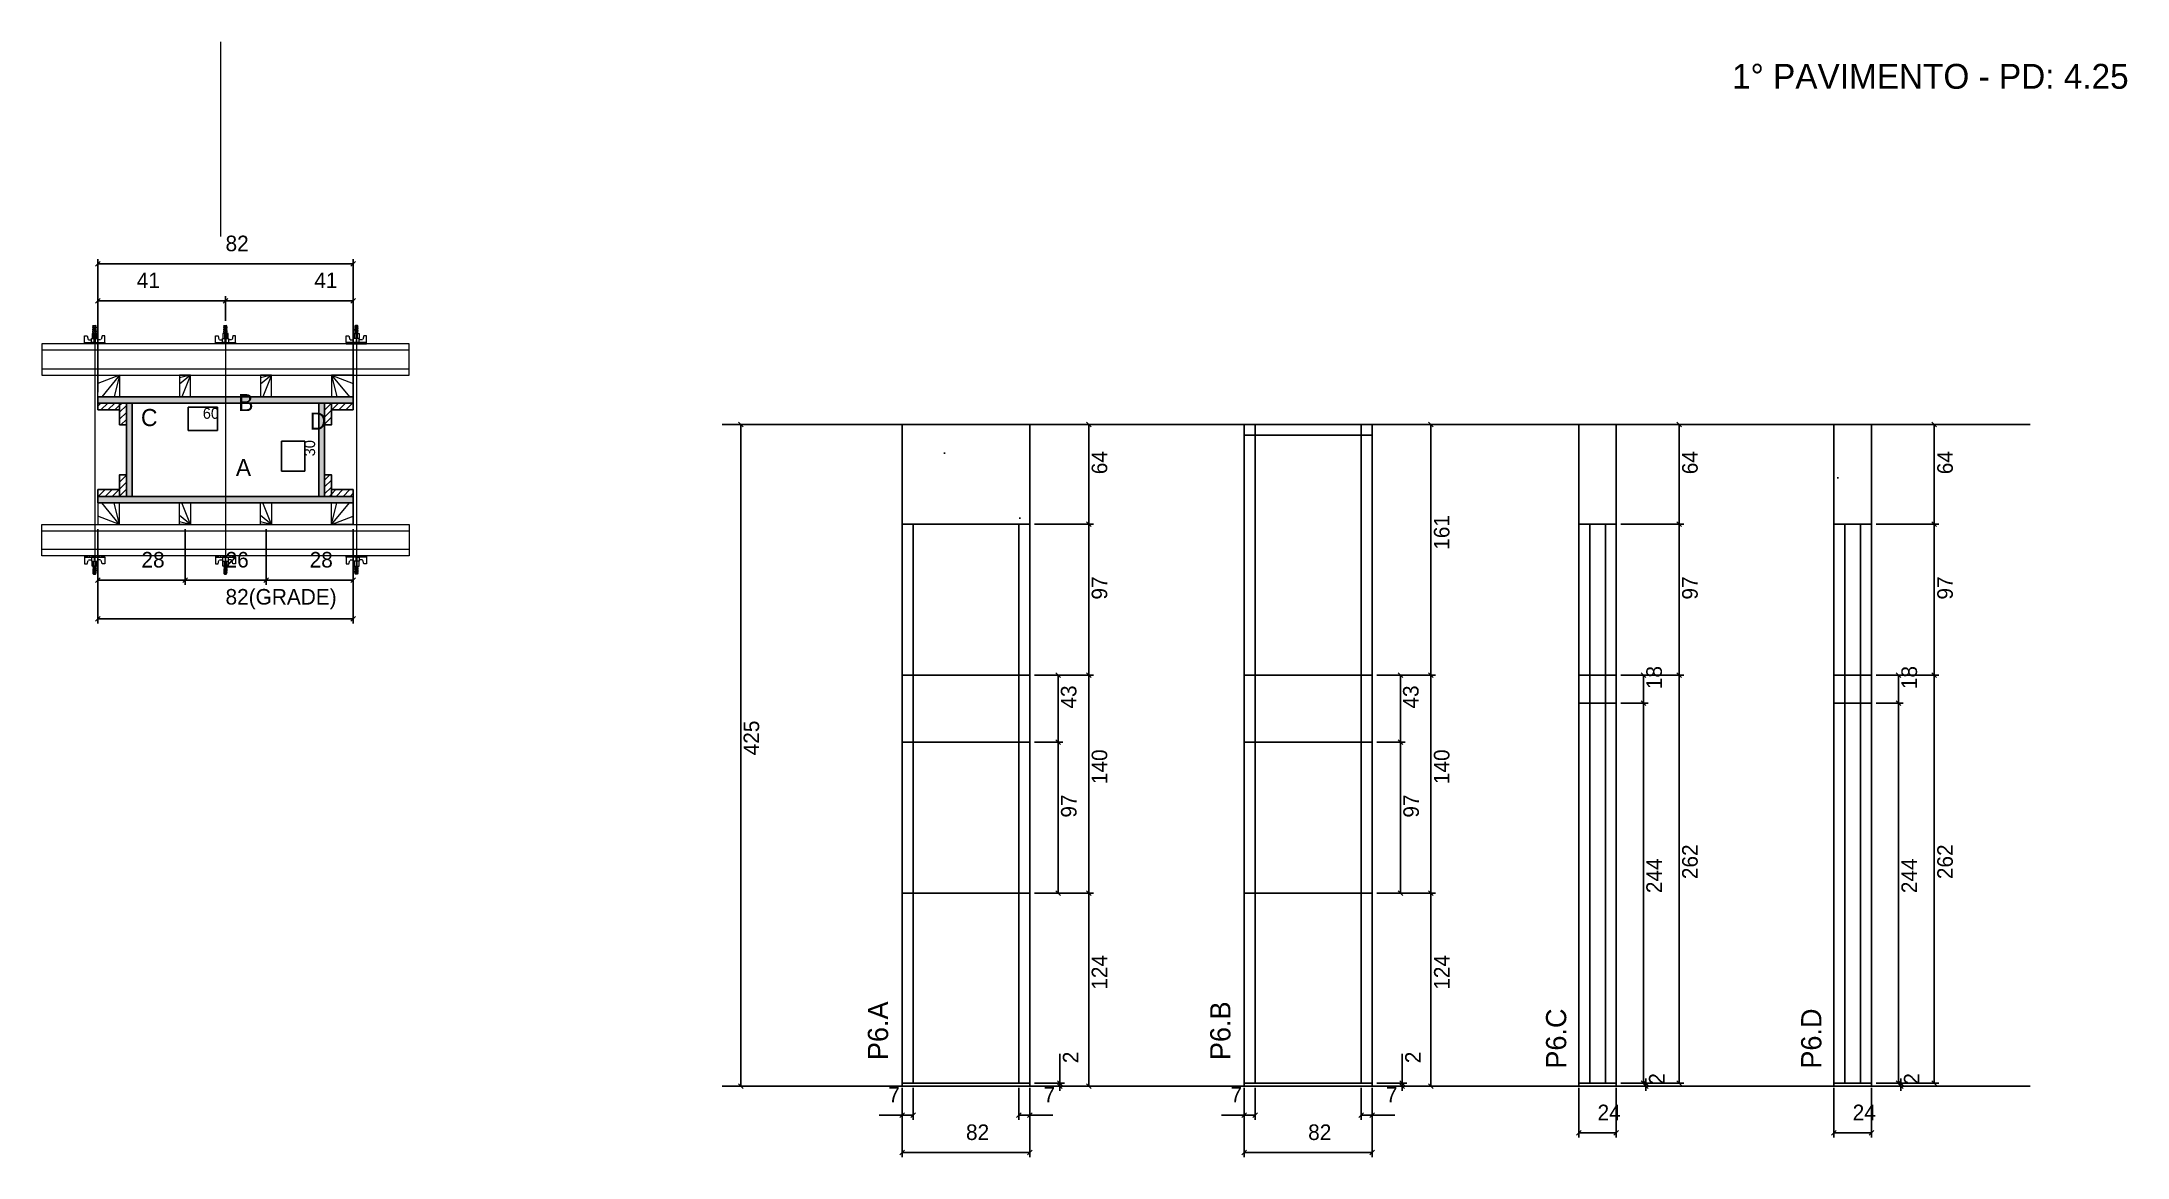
# Model space of a CAD drawing. Header units: metres. Extents: x 6306 to 7645, y 12060 to 12777.
import ezdxf

# ---------------------------------------------------------------- set-up
doc = ezdxf.new("R2010")
doc.units = ezdxf.units.M
for name, color, linetype in [('CHAPA', 7, 'Continuous'), ('COTA', 7, 'Continuous'), ('Hachura', 7, 'Continuous'), ('Madeira', 7, 'Continuous'), ('NOMENCLATURA', 7, 'Continuous'), ('Nível', 7, 'Continuous'), ('Painéis', 7, 'Continuous'), ('Perfil Metálico', 7, 'Continuous'), ('SARR_2.2x7', 7, 'Continuous'), ('SARRAFO', 7, 'Continuous'), ('Texto Seção', 7, 'Continuous'), ('TEXTO_GERAL', 7, 'Continuous')]:
    doc.layers.add(name, color=color, linetype=linetype)

msp = doc.modelspace()

# ---------------------------------------------------------------- hatches: boundary and pattern name
at = {"layer": 'COTA'}
h = msp.add_hatch(dxfattribs=at)
h.set_pattern_fill('AR-CONC')
h.paths.add_polyline_path([(6858.1, 12530.8), (6858.1, 12466.8), (6940.1, 12466.8), (6940.1, 12530.8), (6858.1, 12530.8)])
h = msp.add_hatch(dxfattribs=at)
h.set_pattern_fill('AR-CONC')
h.paths.add_polyline_path([(7292.6, 12466.8), (7316.6, 12466.8), (7316.6, 12530.8), (7292.6, 12530.8), (7292.6, 12466.8)])
h = msp.add_hatch(dxfattribs=at)
h.set_pattern_fill('AR-CONC')
h.paths.add_polyline_path([(7456.4, 12466.8), (7480.4, 12466.8), (7480.4, 12530.8), (7456.4, 12530.8), (7456.4, 12466.8)])
at = {"layer": 'Hachura'}
h = msp.add_hatch(color=7, dxfattribs=at)
h.dxf.hatch_style = 1
h.paths.add_polyline_path([(6341.7, 12544.5), (6341.7, 12548.5), (6505.7, 12548.5), (6505.7, 12544.5), (6341.7, 12544.5)])
h = msp.add_hatch(color=7, dxfattribs=at)
h.dxf.hatch_style = 1
h.paths.add_polyline_path([(6341.7, 12544.5), (6341.7, 12548.5), (6505.7, 12548.5), (6505.7, 12544.5), (6341.7, 12544.5)])
h = msp.add_hatch(dxfattribs=at)
h.set_pattern_fill('ANSI31')
h.paths.add_polyline_path([(6355.7, 12544.5), (6355.7, 12540.1), (6341.7, 12540.1), (6341.7, 12544.5), (6355.7, 12544.5)])
h = msp.add_hatch(dxfattribs=at)
h.set_pattern_fill('ANSI31')
h.paths.add_polyline_path([(6360.1, 12544.5), (6355.7, 12544.5), (6355.7, 12530.5), (6360.1, 12530.5), (6360.1, 12544.5)])
h = msp.add_hatch(color=7, dxfattribs=at)
h.dxf.hatch_style = 1
h.paths.add_polyline_path([(6363.7, 12544.5), (6360.1, 12544.5), (6360.1, 12484.5), (6363.7, 12484.5), (6363.7, 12544.5)])
h = msp.add_hatch(color=7, dxfattribs=at)
h.dxf.hatch_style = 1
h.paths.add_polyline_path([(6363.7, 12544.5), (6360.1, 12544.5), (6360.1, 12484.5), (6363.7, 12484.5), (6363.7, 12544.5)])
h = msp.add_hatch(color=7, dxfattribs=at)
h.dxf.hatch_style = 1
h.paths.add_polyline_path([(6487.3, 12544.5), (6483.7, 12544.5), (6483.7, 12484.5), (6487.3, 12484.5), (6487.3, 12544.5)])
h = msp.add_hatch(color=7, dxfattribs=at)
h.dxf.hatch_style = 1
h.paths.add_polyline_path([(6487.3, 12544.5), (6483.7, 12544.5), (6483.7, 12484.5), (6487.3, 12484.5), (6487.3, 12544.5)])
h = msp.add_hatch(dxfattribs=at)
h.set_pattern_fill('ANSI31')
h.paths.add_polyline_path([(6491.7, 12544.5), (6487.3, 12544.5), (6487.3, 12530.5), (6491.7, 12530.5), (6491.7, 12544.5)])
h = msp.add_hatch(dxfattribs=at)
h.set_pattern_fill('ANSI31')
h.paths.add_polyline_path([(6491.7, 12544.5), (6491.7, 12540.1), (6505.7, 12540.1), (6505.7, 12544.5), (6491.7, 12544.5)])
h = msp.add_hatch(dxfattribs=at)
h.set_pattern_fill('ANSI31')
h.paths.add_polyline_path([(6360.1, 12484.5), (6355.7, 12484.5), (6355.7, 12498.5), (6360.1, 12498.5), (6360.1, 12484.5)])
h = msp.add_hatch(dxfattribs=at)
h.set_pattern_fill('ANSI31')
h.paths.add_polyline_path([(6491.7, 12484.5), (6487.3, 12484.5), (6487.3, 12498.5), (6491.7, 12498.5), (6491.7, 12484.5)])
h = msp.add_hatch(dxfattribs=at)
h.set_pattern_fill('ANSI31')
h.paths.add_polyline_path([(6355.7, 12484.5), (6355.7, 12488.9), (6341.7, 12488.9), (6341.7, 12484.5), (6355.7, 12484.5)])
h = msp.add_hatch(color=7, dxfattribs=at)
h.dxf.hatch_style = 1
h.paths.add_polyline_path([(6341.7, 12484.5), (6341.7, 12480.5), (6505.7, 12480.5), (6505.7, 12484.5), (6341.7, 12484.5)])
h = msp.add_hatch(color=7, dxfattribs=at)
h.dxf.hatch_style = 1
h.paths.add_polyline_path([(6341.7, 12484.5), (6341.7, 12480.5), (6505.7, 12480.5), (6505.7, 12484.5), (6341.7, 12484.5)])
h = msp.add_hatch(dxfattribs=at)
h.set_pattern_fill('ANSI31')
h.paths.add_polyline_path([(6491.7, 12484.5), (6491.7, 12488.9), (6505.7, 12488.9), (6505.7, 12484.5), (6491.7, 12484.5)])

# ---------------------------------------------------------------- linework, layer by layer
at = {"layer": 'CHAPA', "color": 1, "lineweight": 25}
for points in [[(6341.7, 12544.5), (6341.7, 12548.5), (6505.7, 12548.5), (6505.7, 12544.5)], [(6341.7, 12544.5), (6341.7, 12548.5), (6505.7, 12548.5), (6505.7, 12544.5)], [(6363.7, 12544.5), (6360.1, 12544.5), (6360.1, 12484.5), (6363.7, 12484.5)], [(6363.7, 12544.5), (6360.1, 12544.5), (6360.1, 12484.5), (6363.7, 12484.5)], [(6487.3, 12544.5), (6483.7, 12544.5), (6483.7, 12484.5), (6487.3, 12484.5)], [(6487.3, 12544.5), (6483.7, 12544.5), (6483.7, 12484.5), (6487.3, 12484.5)], [(6341.7, 12484.5), (6341.7, 12480.5), (6505.7, 12480.5), (6505.7, 12484.5)], [(6341.7, 12484.5), (6341.7, 12480.5), (6505.7, 12480.5), (6505.7, 12484.5)]]:
    msp.add_lwpolyline(points, close=True, dxfattribs=at)
at = {"layer": 'COTA', "color": 0, "lineweight": 25}
for p, q in [((6343.2, 12635.4), (6340.2, 12632.4)), ((6504.2, 12632.4), (6507.2, 12635.4)), ((6343.2, 12611.7), (6340.2, 12608.7)), ((6425.2, 12611.7), (6422.2, 12608.7)), ((6422.2, 12608.7), (6425.2, 12611.7)), ((6504.2, 12608.7), (6507.2, 12611.7)), ((6756, 12529.3), (6753, 12532.3)), ((6979.4, 12529.3), (6976.4, 12532.3)), ((7199.1, 12529.3), (7196.1, 12532.3)), ((7358.5, 12529.3), (7355.5, 12532.3)), ((7522.3, 12529.3), (7519.3, 12532.3)), ((6979.4, 12465.3), (6976.4, 12468.3)), ((6976.4, 12468.3), (6979.4, 12465.3)), ((7355.5, 12468.3), (7358.5, 12465.3)), ((7358.5, 12465.3), (7355.5, 12468.3)), ((7519.3, 12468.3), (7522.3, 12465.3)), ((7522.3, 12465.3), (7519.3, 12468.3)), ((6343.2, 12432.3), (6340.2, 12429.3)), ((6396.2, 12429.3), (6399.2, 12432.3)), ((6399.2, 12432.3), (6396.2, 12429.3)), ((6448.2, 12429.3), (6451.2, 12432.3)), ((6451.2, 12432.3), (6448.2, 12429.3)), ((6504.2, 12429.3), (6507.2, 12432.3)), ((6343.2, 12407.4), (6340.2, 12404.4)), ((6504.2, 12404.4), (6507.2, 12407.4)), ((6959.7, 12368.3), (6956.7, 12371.3)), ((6979.4, 12368.3), (6976.4, 12371.3)), ((6976.4, 12371.3), (6979.4, 12368.3)), ((7179.5, 12368.3), (7176.5, 12371.3)), ((7199.1, 12368.3), (7196.1, 12371.3)), ((7196.1, 12371.3), (7199.1, 12368.3)), ((7335.5, 12368.3), (7332.5, 12371.3)), ((7355.5, 12371.3), (7358.5, 12368.3)), ((7358.5, 12368.3), (7355.5, 12371.3)), ((7499.3, 12368.3), (7496.3, 12371.3)), ((7519.3, 12371.3), (7522.3, 12368.3)), ((7522.3, 12368.3), (7519.3, 12371.3)), ((7332.5, 12353.3), (7335.5, 12350.3)), ((7335.5, 12350.3), (7332.5, 12353.3)), ((7496.3, 12353.3), (7499.3, 12350.3)), ((7499.3, 12350.3), (7496.3, 12353.3)), ((6959.7, 12325.3), (6956.7, 12328.3)), ((6956.7, 12328.3), (6959.7, 12325.3)), ((7179.5, 12325.3), (7176.5, 12328.3)), ((7176.5, 12328.3), (7179.5, 12325.3)), ((6956.7, 12231.3), (6959.7, 12228.3)), ((6976.4, 12231.3), (6979.4, 12228.3)), ((6979.4, 12228.3), (6976.4, 12231.3)), ((7176.5, 12231.3), (7179.5, 12228.3)), ((7196.1, 12231.3), (7199.1, 12228.3)), ((7199.1, 12228.3), (7196.1, 12231.3)), ((6753, 12107.3), (6756, 12104.3)), ((6957.8, 12109.3), (6960.8, 12106.3)), ((6960.8, 12104.3), (6957.8, 12107.3)), ((6976.4, 12107.3), (6979.4, 12104.3)), ((7177.6, 12109.3), (7180.6, 12106.3)), ((7180.6, 12104.3), (7177.6, 12107.3)), ((7196.1, 12107.3), (7199.1, 12104.3)), ((7332.5, 12109.3), (7335.5, 12106.3)), ((7334.1, 12109.3), (7337.1, 12106.3)), ((7337.1, 12104.3), (7334.1, 12107.3)), ((7355.5, 12109.3), (7358.5, 12106.3)), ((7496.3, 12109.3), (7499.3, 12106.3)), ((7497.8, 12109.3), (7500.8, 12106.3)), ((7500.8, 12104.3), (7497.8, 12107.3)), ((7519.3, 12109.3), (7522.3, 12106.3)), ((6859.6, 12088.8), (6856.6, 12085.8)), ((6863.6, 12085.8), (6866.6, 12088.8)), ((6934.6, 12088.8), (6931.6, 12085.8)), ((6938.6, 12085.8), (6941.6, 12088.8)), ((7079.3, 12088.8), (7076.3, 12085.8)), ((7083.3, 12085.8), (7086.3, 12088.8)), ((7154.3, 12088.8), (7151.3, 12085.8)), ((7158.3, 12085.8), (7161.3, 12088.8)), ((7294.1, 12077.4), (7291.1, 12074.4)), ((7315.1, 12074.4), (7318.1, 12077.4)), ((7457.9, 12077.4), (7454.9, 12074.4)), ((7478.9, 12074.4), (7481.9, 12077.4)), ((6859.6, 12064.7), (6856.6, 12061.7)), ((6938.6, 12061.7), (6941.6, 12064.7)), ((7079.3, 12064.7), (7076.3, 12061.7)), ((7158.3, 12061.7), (7161.3, 12064.7))]:
    msp.add_line(p, q, dxfattribs=at)
at = {"layer": 'COTA', "color": 241, "lineweight": 25}
for p, q in [((6341.7, 12551.5), (6341.7, 12636.9)), ((6505.7, 12633.9), (6341.7, 12633.9)), ((6505.7, 12551.5), (6505.7, 12636.9)), ((6341.7, 12585.5), (6341.7, 12613.2)), ((6341.7, 12610.2), (6423.7, 12610.2)), ((6423.7, 12597.3), (6423.7, 12613.2)), ((6423.7, 12597.3), (6423.7, 12613.2)), ((6505.7, 12610.2), (6423.7, 12610.2)), ((6505.7, 12585.5), (6505.7, 12613.2)), ((6940.1, 12530.8), (6858.1, 12530.8)), ((6858.1, 12466.8), (6858.1, 12530.8)), ((6940.1, 12466.8), (6940.1, 12530.8)), ((6341.7, 12463.5), (6341.7, 12402.9)), ((6341.7, 12463.5), (6341.7, 12427.8)), ((6397.7, 12463.5), (6397.7, 12427.8)), ((6397.7, 12463.5), (6397.7, 12427.8)), ((6449.7, 12463.5), (6449.7, 12427.8)), ((6449.7, 12463.5), (6449.7, 12427.8)), ((6505.7, 12463.5), (6505.7, 12402.9)), ((6505.7, 12463.5), (6505.7, 12427.8)), ((6341.7, 12430.8), (6397.7, 12430.8)), ((6397.7, 12430.8), (6449.7, 12430.8)), ((6449.7, 12430.8), (6505.7, 12430.8)), ((6505.7, 12405.9), (6341.7, 12405.9))]:
    msp.add_line(p, q, dxfattribs=at)
at = {"layer": 'COTA', "color": 180, "lineweight": 25}
for p, q in [((6418.6, 12541.9), (6399.6, 12541.9)), ((6399.6, 12541.9), (6399.6, 12526.9)), ((6418.6, 12526.9), (6418.6, 12541.9)), ((6399.6, 12526.9), (6418.6, 12526.9)), ((6474.7, 12520), (6459.7, 12520)), ((6459.7, 12520), (6459.7, 12500.7)), ((6474.7, 12500.7), (6474.7, 12520)), ((6459.7, 12500.7), (6474.7, 12500.7))]:
    msp.add_line(p, q, dxfattribs=at)
at = {"layer": 'COTA', "color": 4, "lineweight": 25}
for p, q in [((6745.6, 12530.8), (6757.5, 12530.8)), ((6754.5, 12105.8), (6754.5, 12530.8)), ((6943.1, 12530.8), (6980.9, 12530.8)), ((6977.9, 12466.8), (6977.9, 12530.8)), ((7162.8, 12530.8), (7200.6, 12530.8)), ((7197.6, 12369.8), (7197.6, 12530.8)), ((7319.6, 12530.8), (7360, 12530.8)), ((7357, 12466.8), (7357, 12530.8)), ((7483.4, 12530.8), (7523.8, 12530.8)), ((7520.8, 12466.8), (7520.8, 12530.8)), ((6943.1, 12466.8), (6980.9, 12466.8)), ((6943.1, 12466.8), (6980.9, 12466.8)), ((6977.9, 12369.8), (6977.9, 12466.8)), ((7319.6, 12466.8), (7360, 12466.8)), ((7319.6, 12466.8), (7360, 12466.8)), ((7357, 12466.8), (7357, 12369.8)), ((7483.4, 12466.8), (7523.8, 12466.8)), ((7483.4, 12466.8), (7523.8, 12466.8)), ((7520.8, 12466.8), (7520.8, 12369.8)), ((6943.1, 12369.8), (6980.9, 12369.8)), ((6943.1, 12369.8), (6980.9, 12369.8)), ((6943.1, 12369.8), (6961.2, 12369.8)), ((6958.2, 12326.8), (6958.2, 12369.8)), ((6977.9, 12229.8), (6977.9, 12369.8)), ((7162.8, 12369.8), (7200.6, 12369.8)), ((7162.8, 12369.8), (7200.6, 12369.8)), ((7162.8, 12369.8), (7181, 12369.8)), ((7178, 12326.8), (7178, 12369.8)), ((7197.6, 12229.8), (7197.6, 12369.8)), ((7319.6, 12369.8), (7360, 12369.8)), ((7319.6, 12369.8), (7360, 12369.8)), ((7319.6, 12369.8), (7337, 12369.8)), ((7334, 12369.8), (7334, 12351.8)), ((7357, 12369.8), (7357, 12107.8)), ((7483.4, 12369.8), (7523.8, 12369.8)), ((7483.4, 12369.8), (7523.8, 12369.8)), ((7483.4, 12369.8), (7500.8, 12369.8)), ((7497.8, 12369.8), (7497.8, 12351.8)), ((7520.8, 12369.8), (7520.8, 12107.8)), ((7319.6, 12351.8), (7337, 12351.8)), ((7319.6, 12351.8), (7337, 12351.8)), ((7334, 12351.8), (7334, 12107.8)), ((7483.4, 12351.8), (7500.8, 12351.8)), ((7483.4, 12351.8), (7500.8, 12351.8)), ((7497.8, 12351.8), (7497.8, 12107.8)), ((6943.1, 12326.8), (6961.2, 12326.8)), ((6943.1, 12326.8), (6961.2, 12326.8)), ((6958.2, 12326.8), (6958.2, 12229.8)), ((7162.8, 12326.8), (7181, 12326.8)), ((7162.8, 12326.8), (7181, 12326.8)), ((7178, 12326.8), (7178, 12229.8)), ((6943.1, 12229.8), (6980.9, 12229.8)), ((6943.1, 12229.8), (6980.9, 12229.8)), ((6943.1, 12229.8), (6961.2, 12229.8)), ((6977.9, 12105.8), (6977.9, 12229.8)), ((7162.8, 12229.8), (7200.6, 12229.8)), ((7162.8, 12229.8), (7200.6, 12229.8)), ((7162.8, 12229.8), (7181, 12229.8)), ((7197.6, 12105.8), (7197.6, 12229.8)), ((6959.3, 12107.8), (6959.3, 12126.6)), ((7179.1, 12107.8), (7179.1, 12126.6)), ((6745.6, 12105.8), (6757.5, 12105.8)), ((6943.1, 12107.8), (6962.3, 12107.8)), ((6943.1, 12105.8), (6962.3, 12105.8)), ((6943.1, 12105.8), (6980.9, 12105.8)), ((6959.3, 12105.8), (6959.3, 12107.8)), ((6959.3, 12105.8), (6959.3, 12102.8)), ((7162.8, 12107.8), (7182.1, 12107.8)), ((7162.8, 12105.8), (7182.1, 12105.8)), ((7162.8, 12105.8), (7200.6, 12105.8)), ((7179.1, 12105.8), (7179.1, 12107.8)), ((7179.1, 12105.8), (7179.1, 12102.8)), ((7319.6, 12107.8), (7338.6, 12107.8)), ((7319.6, 12107.8), (7360, 12107.8)), ((7319.6, 12107.8), (7337, 12107.8)), ((7319.6, 12105.8), (7338.6, 12105.8)), ((7335.6, 12107.8), (7335.6, 12110.8)), ((7335.6, 12105.8), (7335.6, 12107.8)), ((7335.6, 12105.8), (7335.6, 12102.8)), ((7483.4, 12107.8), (7502.3, 12107.8)), ((7483.4, 12107.8), (7523.8, 12107.8)), ((7483.4, 12107.8), (7500.8, 12107.8)), ((7483.4, 12105.8), (7502.3, 12105.8)), ((7499.3, 12107.8), (7499.3, 12110.8)), ((7499.3, 12105.8), (7499.3, 12107.8)), ((7499.3, 12105.8), (7499.3, 12102.8)), ((6858.1, 12104.8), (6858.1, 12060.2)), ((6858.1, 12102.8), (6858.1, 12084.3)), ((6865.1, 12104.8), (6865.1, 12084.3)), ((6933.1, 12104.8), (6933.1, 12084.3)), ((6940.1, 12104.8), (6940.1, 12060.2)), ((6940.1, 12102.8), (6940.1, 12084.3)), ((7077.8, 12104.8), (7077.8, 12060.2)), ((7077.8, 12102.8), (7077.8, 12084.3)), ((7084.8, 12104.8), (7084.8, 12084.3)), ((7152.8, 12104.8), (7152.8, 12084.3)), ((7159.8, 12104.8), (7159.8, 12060.2)), ((7159.8, 12102.8), (7159.8, 12084.3)), ((7292.6, 12104.8), (7292.6, 12072.9)), ((7316.6, 12104.8), (7316.6, 12072.9)), ((7456.4, 12104.8), (7456.4, 12072.9)), ((7480.4, 12104.8), (7480.4, 12072.9)), ((6858.1, 12087.3), (6843.3, 12087.3)), ((6865.1, 12087.3), (6858.1, 12087.3)), ((6933.1, 12087.3), (6940.1, 12087.3)), ((6940.1, 12087.3), (6954.8, 12087.3)), ((7077.8, 12087.3), (7063.1, 12087.3)), ((7084.8, 12087.3), (7077.8, 12087.3)), ((7152.8, 12087.3), (7159.8, 12087.3)), ((7159.8, 12087.3), (7174.5, 12087.3)), ((7292.6, 12075.9), (7316.6, 12075.9)), ((7456.4, 12075.9), (7480.4, 12075.9)), ((6940.1, 12063.2), (6858.1, 12063.2)), ((7159.8, 12063.2), (7077.8, 12063.2))]:
    msp.add_line(p, q, dxfattribs=at)
at = {"layer": 'COTA', "color": 241, "lineweight": 25}
for points in [[(7316.6, 12466.8), (7316.6, 12530.8), (7292.6, 12530.8), (7292.6, 12466.8)], [(7480.4, 12466.8), (7480.4, 12530.8), (7456.4, 12530.8), (7456.4, 12466.8)]]:
    msp.add_lwpolyline(points, dxfattribs=at)
at = {"layer": 'Hachura', "color": 0, "lineweight": 9}
for p, q in [((6333.2, 12582.5), (6333.2, 12587.6)), ((6333.2, 12587.6), (6334.9, 12587.6)), ((6334.9, 12587.6), (6335.5, 12585.4)), ((6341.3, 12589.2), (6338, 12589.2)), ((6338, 12589.2), (6338, 12586)), ((6341.3, 12589.1), (6338, 12589.1)), ((6340.7, 12592.2), (6338.5, 12593.3)), ((6340.7, 12591.1), (6338.5, 12592.1)), ((6340.7, 12589.9), (6338.5, 12591)), ((6339.8, 12589.2), (6338.5, 12589.8)), ((6338.6, 12594), (6339, 12594.3)), ((6338.6, 12593.6), (6338.6, 12594)), ((6340.6, 12594), (6338.6, 12594)), ((6338.6, 12593.6), (6340.6, 12592.7)), ((6338.6, 12593.6), (6340.6, 12592.7)), ((6338.6, 12593.5), (6340.7, 12592.5)), ((6338.6, 12592.5), (6338.6, 12593.1)), ((6340.6, 12592.1), (6338.6, 12593.1)), ((6338.6, 12592.5), (6340.6, 12591.5)), ((6338.6, 12592.4), (6340.7, 12591.3)), ((6338.6, 12591.3), (6338.6, 12592)), ((6340.6, 12591), (6338.6, 12592)), ((6338.6, 12591.7), (6338.6, 12592)), ((6338.6, 12591.3), (6340.6, 12590.3)), ((6338.6, 12591.2), (6340.7, 12590.1)), ((6338.6, 12590.1), (6338.6, 12590.8)), ((6340.6, 12589.8), (6338.6, 12590.8)), ((6338.6, 12590.1), (6340.6, 12589.2)), ((6339.5, 12589.2), (6338.6, 12589.6)), ((6338.6, 12589.2), (6338.6, 12589.6)), ((6339, 12594.3), (6340.2, 12594.3)), ((6339, 12589.2), (6339, 12586)), ((6340.6, 12593.3), (6339.3, 12594)), ((6340.7, 12593.4), (6339.5, 12594)), ((6340.1, 12594), (6340.7, 12593.6)), ((6340.6, 12594), (6340.2, 12594.3)), ((6340.3, 12594), (6340.6, 12593.8)), ((6340.6, 12593.3), (6340.6, 12592.7)), ((6340.6, 12591.5), (6340.6, 12592.1)), ((6340.6, 12590.8), (6340.6, 12591)), ((6340.6, 12590.8), (6340.6, 12590.3)), ((6340.6, 12589.8), (6340.6, 12589.2)), ((6340.6, 12589.2), (6340.6, 12586)), ((6341.3, 12586), (6341.3, 12589.2)), ((6344.4, 12587.6), (6343.9, 12585.4)), ((6346.1, 12587.6), (6344.4, 12587.6)), ((6346.1, 12583.4), (6346.1, 12587.6)), ((6417.2, 12582.5), (6417.2, 12587.6)), ((6417.2, 12587.6), (6418.9, 12587.6)), ((6418.9, 12587.6), (6419.5, 12585.4)), ((6425.3, 12589.2), (6422, 12589.2)), ((6422, 12589.2), (6422, 12586)), ((6425.3, 12589.1), (6422, 12589.1)), ((6424.7, 12592.2), (6422.5, 12593.3)), ((6424.7, 12591.1), (6422.5, 12592.1)), ((6424.7, 12589.9), (6422.5, 12591)), ((6423.8, 12589.2), (6422.5, 12589.8)), ((6422.6, 12594), (6423, 12594.3)), ((6422.6, 12593.6), (6422.6, 12594)), ((6424.6, 12594), (6422.6, 12594)), ((6422.6, 12593.6), (6424.6, 12592.7)), ((6422.6, 12593.6), (6424.6, 12592.7)), ((6422.6, 12593.5), (6424.7, 12592.5)), ((6422.6, 12592.5), (6422.6, 12593.1)), ((6424.6, 12592.1), (6422.6, 12593.1)), ((6422.6, 12592.5), (6424.6, 12591.5)), ((6422.6, 12592.4), (6424.7, 12591.3)), ((6422.6, 12591.3), (6422.6, 12592)), ((6424.6, 12591), (6422.6, 12592)), ((6422.6, 12591.7), (6422.6, 12592)), ((6422.6, 12591.3), (6424.6, 12590.3)), ((6422.6, 12591.2), (6424.7, 12590.1)), ((6422.6, 12590.1), (6422.6, 12590.8)), ((6424.6, 12589.8), (6422.6, 12590.8)), ((6422.6, 12590.1), (6424.6, 12589.2)), ((6423.5, 12589.2), (6422.6, 12589.6)), ((6422.6, 12589.2), (6422.6, 12589.6)), ((6423, 12594.3), (6424.2, 12594.3)), ((6423, 12589.2), (6423, 12586)), ((6424.6, 12593.3), (6423.3, 12594)), ((6424.7, 12593.4), (6423.5, 12594)), ((6424.1, 12594), (6424.7, 12593.6)), ((6424.6, 12594), (6424.2, 12594.3)), ((6424.3, 12594), (6424.6, 12593.8)), ((6424.6, 12593.3), (6424.6, 12592.7)), ((6424.6, 12591.5), (6424.6, 12592.1)), ((6424.6, 12590.8), (6424.6, 12591)), ((6424.6, 12590.8), (6424.6, 12590.3)), ((6424.6, 12589.8), (6424.6, 12589.2)), ((6424.6, 12589.2), (6424.6, 12586)), ((6425.3, 12586), (6425.3, 12589.2)), ((6428.4, 12587.6), (6427.9, 12585.4)), ((6430.1, 12587.6), (6428.4, 12587.6)), ((6430.1, 12583.4), (6430.1, 12587.6)), ((6501.2, 12583.4), (6501.2, 12587.6)), ((6501.2, 12587.6), (6502.9, 12587.6)), ((6502.9, 12587.6), (6503.5, 12585.4)), ((6506, 12589.2), (6509.4, 12589.2)), ((6506, 12586), (6506, 12589.2)), ((6506, 12589.1), (6509.4, 12589.1)), ((6507.3, 12594), (6506.6, 12593.6)), ((6508.8, 12593.5), (6506.6, 12592.5)), ((6508.8, 12592.4), (6506.6, 12591.3)), ((6508.8, 12591.2), (6506.6, 12590.1)), ((6506.7, 12593.4), (6507.8, 12594)), ((6506.7, 12592.2), (6508.8, 12593.3)), ((6506.7, 12591.1), (6508.8, 12592.1)), ((6506.7, 12589.9), (6508.8, 12591)), ((6506.8, 12594), (6507.1, 12594.3)), ((6507, 12594), (6506.8, 12593.8)), ((6506.8, 12593.3), (6508.1, 12594)), ((6506.8, 12594), (6508.7, 12594)), ((6508.7, 12593.6), (6506.8, 12592.7)), ((6508.7, 12593.6), (6506.8, 12592.7)), ((6506.8, 12593.3), (6506.8, 12592.7)), ((6506.8, 12592.1), (6508.7, 12593.1)), ((6508.7, 12592.5), (6506.8, 12591.5)), ((6506.8, 12591.5), (6506.8, 12592.1)), ((6506.8, 12591), (6508.7, 12592)), ((6508.7, 12591.3), (6506.8, 12590.3)), ((6506.8, 12590.8), (6506.8, 12591)), ((6506.8, 12590.8), (6506.8, 12590.3)), ((6506.8, 12589.8), (6508.7, 12590.8)), ((6508.7, 12590.1), (6506.8, 12589.2)), ((6506.8, 12589.8), (6506.8, 12589.2)), ((6506.8, 12589.2), (6506.8, 12586)), ((6508.4, 12594.3), (6507.1, 12594.3)), ((6507.5, 12589.2), (6508.8, 12589.8)), ((6507.8, 12589.2), (6508.7, 12589.6)), ((6508.3, 12589.2), (6508.3, 12586)), ((6508.7, 12594), (6508.4, 12594.3)), ((6508.7, 12593.6), (6508.7, 12594)), ((6508.7, 12592.5), (6508.7, 12593.1)), ((6508.7, 12591.3), (6508.7, 12592)), ((6508.7, 12591.7), (6508.7, 12592)), ((6508.7, 12590.1), (6508.7, 12590.8)), ((6508.7, 12589.2), (6508.7, 12589.6)), ((6509.4, 12589.2), (6509.4, 12586)), ((6512.4, 12587.6), (6511.9, 12585.4)), ((6514.1, 12587.6), (6512.4, 12587.6)), ((6514.1, 12582.5), (6514.1, 12587.6)), ((6333.2, 12583.4), (6346.1, 12583.4)), ((6333.2, 12583.4), (6338.4, 12583.4)), ((6346.1, 12582.5), (6333.2, 12582.5)), ((6333.4, 12583.4), (6333.4, 12582.5)), ((6333.6, 12583.4), (6333.6, 12582.5)), ((6333.9, 12583.4), (6333.9, 12582.5)), ((6334.4, 12583.4), (6334.4, 12582.5)), ((6335.2, 12583.4), (6335.2, 12582.5)), ((6335.8, 12585.2), (6337.7, 12585.2)), ((6336.6, 12583.4), (6336.6, 12582.5)), ((6345.2, 12582.5), (6337.4, 12582.5)), ((6337.7, 12586), (6341.6, 12586)), ((6337.7, 12583.4), (6337.7, 12586)), ((6339.7, 12583.4), (6337.7, 12583.4)), ((6338.4, 12583.4), (6339, 12583.4)), ((6338.7, 12583.1), (6338.7, 12583.3)), ((6338.7, 12582.6), (6338.7, 12583.1)), ((6339.4, 12583.4), (6339.4, 12585.4)), ((6339.7, 12583.4), (6339.7, 12582.5)), ((6339.9, 12585.4), (6339.9, 12583.4)), ((6340.6, 12583.2), (6340.6, 12582.8)), ((6341.6, 12586), (6341.3, 12586)), ((6341.6, 12586), (6341.3, 12586)), ((6341.6, 12586), (6341.6, 12583.4)), ((6343.5, 12585.2), (6341.6, 12585.2)), ((6342.7, 12583.4), (6342.7, 12582.5)), ((6344.1, 12583.4), (6344.1, 12582.5)), ((6345, 12583.4), (6345, 12582.5)), ((6345.4, 12583.4), (6345.4, 12582.5)), ((6345.8, 12583.4), (6345.8, 12582.5)), ((6346, 12583.4), (6346, 12582.5)), ((6346.1, 12583.4), (6346.1, 12582.5)), ((6417.2, 12583.4), (6430.1, 12583.4)), ((6417.2, 12583.4), (6422.4, 12583.4)), ((6430.1, 12582.5), (6417.2, 12582.5)), ((6417.4, 12583.4), (6417.4, 12582.5)), ((6417.6, 12583.4), (6417.6, 12582.5)), ((6417.9, 12583.4), (6417.9, 12582.5)), ((6418.4, 12583.4), (6418.4, 12582.5)), ((6419.2, 12583.4), (6419.2, 12582.5)), ((6419.8, 12585.2), (6421.7, 12585.2)), ((6420.6, 12583.4), (6420.6, 12582.5)), ((6429.2, 12582.5), (6421.4, 12582.5)), ((6421.7, 12586), (6425.6, 12586)), ((6421.7, 12583.4), (6421.7, 12586)), ((6423.7, 12583.4), (6421.7, 12583.4)), ((6422.4, 12583.4), (6423, 12583.4)), ((6422.7, 12583.1), (6422.7, 12583.3)), ((6422.7, 12582.6), (6422.7, 12583.1)), ((6423.4, 12583.4), (6423.4, 12585.4)), ((6423.7, 12583.4), (6423.7, 12582.5)), ((6423.9, 12585.4), (6423.9, 12583.4)), ((6424.6, 12583.2), (6424.6, 12582.8)), ((6425.6, 12586), (6425.3, 12586)), ((6425.6, 12586), (6425.3, 12586)), ((6425.6, 12586), (6425.6, 12583.4)), ((6427.5, 12585.2), (6425.6, 12585.2)), ((6426.7, 12583.4), (6426.7, 12582.5)), ((6428.1, 12583.4), (6428.1, 12582.5)), ((6429, 12583.4), (6429, 12582.5)), ((6429.4, 12583.4), (6429.4, 12582.5)), ((6429.8, 12583.4), (6429.8, 12582.5)), ((6430, 12583.4), (6430, 12582.5)), ((6430.1, 12583.4), (6430.1, 12582.5)), ((6514.1, 12583.4), (6501.2, 12583.4)), ((6501.2, 12583.4), (6501.2, 12582.5)), ((6501.2, 12582.5), (6514.1, 12582.5)), ((6501.4, 12583.4), (6501.4, 12582.5)), ((6501.6, 12583.4), (6501.6, 12582.5)), ((6501.9, 12583.4), (6501.9, 12582.5)), ((6502.2, 12582.5), (6510, 12582.5)), ((6502.4, 12583.4), (6502.4, 12582.5)), ((6503.2, 12583.4), (6503.2, 12582.5)), ((6503.8, 12585.2), (6505.7, 12585.2)), ((6504.6, 12583.4), (6504.6, 12582.5)), ((6509.6, 12586), (6505.7, 12586)), ((6505.7, 12586), (6505.7, 12583.4)), ((6505.7, 12586), (6506, 12586)), ((6505.7, 12586), (6506, 12586)), ((6506.7, 12583.2), (6506.7, 12582.8)), ((6507.5, 12585.4), (6507.5, 12583.4)), ((6507.7, 12583.4), (6509.6, 12583.4)), ((6507.7, 12583.4), (6507.7, 12582.5)), ((6508, 12583.4), (6508, 12585.4)), ((6509, 12583.4), (6508.3, 12583.4)), ((6508.6, 12583.1), (6508.6, 12583.3)), ((6508.6, 12582.6), (6508.6, 12583.1)), ((6514.1, 12583.4), (6509, 12583.4)), ((6509.6, 12583.4), (6509.6, 12586)), ((6511.6, 12585.2), (6509.6, 12585.2)), ((6510.7, 12583.4), (6510.7, 12582.5)), ((6512.1, 12583.4), (6512.1, 12582.5)), ((6513, 12583.4), (6513, 12582.5)), ((6513.4, 12583.4), (6513.4, 12582.5)), ((6513.8, 12583.4), (6513.8, 12582.5)), ((6514, 12583.4), (6514, 12582.5)), ((6346.1, 12446.5), (6333.2, 12446.5)), ((6333.2, 12446.5), (6333.2, 12441.3)), ((6333.2, 12445.6), (6346.1, 12445.6)), ((6333.2, 12445.6), (6338.4, 12445.6)), ((6333.2, 12441.3), (6334.9, 12441.3)), ((6333.4, 12445.6), (6333.4, 12446.5)), ((6333.6, 12445.6), (6333.6, 12446.5)), ((6333.9, 12445.6), (6333.9, 12446.5)), ((6334.4, 12445.6), (6334.4, 12446.5)), ((6334.9, 12441.3), (6335.5, 12443.5)), ((6335.2, 12445.6), (6335.2, 12446.5)), ((6335.8, 12443.8), (6337.7, 12443.8)), ((6336.6, 12445.6), (6336.6, 12446.5)), ((6345.2, 12446.5), (6337.4, 12446.5)), ((6339.7, 12445.6), (6337.7, 12445.6)), ((6337.7, 12445.6), (6337.7, 12443)), ((6337.7, 12443), (6341.6, 12443)), ((6338, 12439.8), (6338, 12443)), ((6341.3, 12439.8), (6338, 12439.8)), ((6341.3, 12439.8), (6338, 12439.8)), ((6338.4, 12445.6), (6339, 12445.6)), ((6339.8, 12439.8), (6338.5, 12439.1)), ((6338.6, 12438.8), (6340.6, 12439.8)), ((6339.5, 12439.8), (6338.6, 12439.3)), ((6338.6, 12439.8), (6338.6, 12439.3)), ((6338.7, 12446.3), (6338.7, 12445.9)), ((6338.7, 12445.9), (6338.7, 12445.7)), ((6339, 12439.8), (6339, 12443)), ((6339.4, 12445.6), (6339.4, 12443.6)), ((6339.7, 12445.6), (6339.7, 12446.5)), ((6339.9, 12443.6), (6339.9, 12445.6)), ((6340.6, 12445.7), (6340.6, 12446.1)), ((6340.6, 12439.8), (6340.6, 12443)), ((6340.6, 12439.1), (6340.6, 12439.8)), ((6341.3, 12443), (6341.3, 12439.8)), ((6341.6, 12443), (6341.3, 12443)), ((6341.6, 12443), (6341.3, 12443)), ((6341.6, 12443), (6341.6, 12445.6)), ((6343.5, 12443.8), (6341.6, 12443.8)), ((6342.7, 12445.6), (6342.7, 12446.5)), ((6344.4, 12441.3), (6343.9, 12443.5)), ((6344.1, 12445.6), (6344.1, 12446.5)), ((6346.1, 12441.3), (6344.4, 12441.3)), ((6345, 12445.6), (6345, 12446.5)), ((6345.4, 12445.6), (6345.4, 12446.5)), ((6345.8, 12445.6), (6345.8, 12446.5)), ((6346, 12445.6), (6346, 12446.5)), ((6346.1, 12445.6), (6346.1, 12446.5)), ((6346.1, 12445.6), (6346.1, 12441.3)), ((6430.1, 12446.5), (6417.2, 12446.5)), ((6417.2, 12446.5), (6417.2, 12441.3)), ((6417.2, 12445.6), (6430.1, 12445.6)), ((6417.2, 12445.6), (6422.4, 12445.6)), ((6417.2, 12441.3), (6418.9, 12441.3)), ((6417.4, 12445.6), (6417.4, 12446.5)), ((6417.6, 12445.6), (6417.6, 12446.5)), ((6417.9, 12445.6), (6417.9, 12446.5)), ((6418.4, 12445.6), (6418.4, 12446.5)), ((6418.9, 12441.3), (6419.5, 12443.5)), ((6419.2, 12445.6), (6419.2, 12446.5)), ((6419.8, 12443.8), (6421.7, 12443.8)), ((6420.6, 12445.6), (6420.6, 12446.5)), ((6429.2, 12446.5), (6421.4, 12446.5)), ((6423.7, 12445.6), (6421.7, 12445.6)), ((6421.7, 12445.6), (6421.7, 12443)), ((6421.7, 12443), (6425.6, 12443)), ((6422, 12439.8), (6422, 12443)), ((6425.3, 12439.8), (6422, 12439.8)), ((6425.3, 12439.8), (6422, 12439.8)), ((6422.4, 12445.6), (6423, 12445.6)), ((6423.8, 12439.8), (6422.5, 12439.1)), ((6422.6, 12438.8), (6424.6, 12439.8)), ((6423.5, 12439.8), (6422.6, 12439.3)), ((6422.6, 12439.8), (6422.6, 12439.3)), ((6422.7, 12446.3), (6422.7, 12445.9)), ((6422.7, 12445.9), (6422.7, 12445.7)), ((6423, 12439.8), (6423, 12443)), ((6423.4, 12445.6), (6423.4, 12443.6)), ((6423.7, 12445.6), (6423.7, 12446.5)), ((6423.9, 12443.6), (6423.9, 12445.6)), ((6424.6, 12445.7), (6424.6, 12446.1)), ((6424.6, 12439.8), (6424.6, 12443)), ((6424.6, 12439.1), (6424.6, 12439.8)), ((6425.3, 12443), (6425.3, 12439.8)), ((6425.6, 12443), (6425.3, 12443)), ((6425.6, 12443), (6425.3, 12443)), ((6425.6, 12443), (6425.6, 12445.6)), ((6427.5, 12443.8), (6425.6, 12443.8)), ((6426.7, 12445.6), (6426.7, 12446.5)), ((6428.4, 12441.3), (6427.9, 12443.5)), ((6428.1, 12445.6), (6428.1, 12446.5)), ((6430.1, 12441.3), (6428.4, 12441.3)), ((6429, 12445.6), (6429, 12446.5)), ((6429.4, 12445.6), (6429.4, 12446.5)), ((6429.8, 12445.6), (6429.8, 12446.5)), ((6430, 12445.6), (6430, 12446.5)), ((6430.1, 12445.6), (6430.1, 12446.5)), ((6430.1, 12445.6), (6430.1, 12441.3)), ((6501.2, 12446.5), (6514.1, 12446.5)), ((6501.2, 12445.6), (6501.2, 12446.5)), ((6514.1, 12445.6), (6501.2, 12445.6)), ((6501.2, 12445.6), (6501.2, 12441.3)), ((6501.2, 12441.3), (6502.9, 12441.3)), ((6501.4, 12445.6), (6501.4, 12446.5)), ((6501.6, 12445.6), (6501.6, 12446.5)), ((6501.9, 12445.6), (6501.9, 12446.5)), ((6502.2, 12446.5), (6510, 12446.5)), ((6502.4, 12445.6), (6502.4, 12446.5)), ((6502.9, 12441.3), (6503.5, 12443.5)), ((6503.2, 12445.6), (6503.2, 12446.5)), ((6503.8, 12443.8), (6505.7, 12443.8)), ((6504.6, 12445.6), (6504.6, 12446.5)), ((6505.7, 12443), (6505.7, 12445.6)), ((6509.6, 12443), (6505.7, 12443)), ((6505.7, 12443), (6506, 12443)), ((6505.7, 12443), (6506, 12443)), ((6506, 12443), (6506, 12439.8)), ((6506, 12439.8), (6509.4, 12439.8)), ((6506, 12439.8), (6509.4, 12439.8)), ((6506.7, 12445.7), (6506.7, 12446.1)), ((6506.8, 12439.8), (6506.8, 12443)), ((6506.8, 12439.1), (6506.8, 12439.8)), ((6508.7, 12438.8), (6506.8, 12439.8)), ((6507.5, 12443.6), (6507.5, 12445.6)), ((6507.5, 12439.8), (6508.8, 12439.1)), ((6507.7, 12445.6), (6507.7, 12446.5)), ((6507.7, 12445.6), (6509.6, 12445.6)), ((6507.8, 12439.8), (6508.7, 12439.3)), ((6508, 12445.6), (6508, 12443.6)), ((6509, 12445.6), (6508.3, 12445.6)), ((6508.3, 12439.8), (6508.3, 12443)), ((6508.6, 12446.3), (6508.6, 12445.9)), ((6508.6, 12445.9), (6508.6, 12445.7)), ((6508.7, 12439.8), (6508.7, 12439.3)), ((6514.1, 12445.6), (6509, 12445.6)), ((6509.4, 12439.8), (6509.4, 12443)), ((6509.6, 12445.6), (6509.6, 12443)), ((6511.6, 12443.8), (6509.6, 12443.8)), ((6510.7, 12445.6), (6510.7, 12446.5)), ((6512.4, 12441.3), (6511.9, 12443.5)), ((6512.1, 12445.6), (6512.1, 12446.5)), ((6514.1, 12441.3), (6512.4, 12441.3)), ((6513, 12445.6), (6513, 12446.5)), ((6513.4, 12445.6), (6513.4, 12446.5)), ((6513.8, 12445.6), (6513.8, 12446.5)), ((6514, 12445.6), (6514, 12446.5)), ((6514.1, 12446.5), (6514.1, 12441.3)), ((6340.7, 12439), (6338.5, 12438)), ((6340.7, 12437.9), (6338.5, 12436.8)), ((6340.7, 12436.7), (6338.5, 12435.6)), ((6340.6, 12439.1), (6338.6, 12438.2)), ((6338.6, 12438.8), (6338.6, 12438.2)), ((6338.6, 12437.7), (6340.7, 12438.8)), ((6338.6, 12437.6), (6340.6, 12438.6)), ((6340.6, 12438), (6338.6, 12437)), ((6338.6, 12436.6), (6340.7, 12437.7)), ((6338.6, 12437.6), (6338.6, 12437)), ((6338.6, 12436.5), (6340.6, 12437.4)), ((6338.6, 12437.2), (6338.6, 12437)), ((6340.6, 12436.8), (6338.6, 12435.8)), ((6338.6, 12436.5), (6338.6, 12435.8)), ((6338.6, 12435.4), (6340.7, 12436.5)), ((6338.6, 12435.3), (6340.6, 12436.3)), ((6338.6, 12435.3), (6340.6, 12436.3)), ((6338.6, 12435.3), (6338.6, 12435)), ((6338.6, 12435), (6339, 12434.7)), ((6340.6, 12435), (6338.6, 12435)), ((6339, 12434.7), (6340.2, 12434.7)), ((6340.6, 12435.6), (6339.3, 12435)), ((6340.7, 12435.6), (6339.5, 12435)), ((6340.1, 12435), (6340.7, 12435.3)), ((6340.6, 12435), (6340.2, 12434.7)), ((6340.3, 12435), (6340.6, 12435.1)), ((6340.6, 12438.2), (6340.6, 12438.6)), ((6340.6, 12438.2), (6340.6, 12438)), ((6340.6, 12437.4), (6340.6, 12436.8)), ((6340.6, 12435.6), (6340.6, 12436.3)), ((6424.7, 12439), (6422.5, 12438)), ((6424.7, 12437.9), (6422.5, 12436.8)), ((6424.7, 12436.7), (6422.5, 12435.6)), ((6424.6, 12439.1), (6422.6, 12438.2)), ((6422.6, 12438.8), (6422.6, 12438.2)), ((6422.6, 12437.7), (6424.7, 12438.8)), ((6422.6, 12437.6), (6424.6, 12438.6)), ((6424.6, 12438), (6422.6, 12437)), ((6422.6, 12436.6), (6424.7, 12437.7)), ((6422.6, 12437.6), (6422.6, 12437)), ((6422.6, 12436.5), (6424.6, 12437.4)), ((6422.6, 12437.2), (6422.6, 12437)), ((6424.6, 12436.8), (6422.6, 12435.8)), ((6422.6, 12436.5), (6422.6, 12435.8)), ((6422.6, 12435.4), (6424.7, 12436.5)), ((6422.6, 12435.3), (6424.6, 12436.3)), ((6422.6, 12435.3), (6424.6, 12436.3)), ((6422.6, 12435.3), (6422.6, 12435)), ((6422.6, 12435), (6423, 12434.7)), ((6424.6, 12435), (6422.6, 12435)), ((6423, 12434.7), (6424.2, 12434.7)), ((6424.6, 12435.6), (6423.3, 12435)), ((6424.7, 12435.6), (6423.5, 12435)), ((6424.1, 12435), (6424.7, 12435.3)), ((6424.6, 12435), (6424.2, 12434.7)), ((6424.3, 12435), (6424.6, 12435.1)), ((6424.6, 12438.2), (6424.6, 12438.6)), ((6424.6, 12438.2), (6424.6, 12438)), ((6424.6, 12437.4), (6424.6, 12436.8)), ((6424.6, 12435.6), (6424.6, 12436.3)), ((6508.8, 12437.7), (6506.6, 12438.8)), ((6508.8, 12436.6), (6506.6, 12437.7)), ((6508.8, 12435.4), (6506.6, 12436.5)), ((6507.3, 12435), (6506.6, 12435.3)), ((6506.7, 12439), (6508.8, 12438)), ((6506.7, 12437.9), (6508.8, 12436.8)), ((6506.7, 12436.7), (6508.8, 12435.6)), ((6506.7, 12435.6), (6507.8, 12435)), ((6506.8, 12439.1), (6508.7, 12438.2)), ((6506.8, 12438.2), (6506.8, 12438.6)), ((6508.7, 12437.6), (6506.8, 12438.6)), ((6506.8, 12438.2), (6506.8, 12438)), ((6506.8, 12438), (6508.7, 12437)), ((6506.8, 12437.4), (6506.8, 12436.8)), ((6508.7, 12436.5), (6506.8, 12437.4)), ((6506.8, 12436.8), (6508.7, 12435.8)), ((6508.7, 12435.3), (6506.8, 12436.3)), ((6506.8, 12435.6), (6506.8, 12436.3)), ((6508.7, 12435.3), (6506.8, 12436.3)), ((6506.8, 12435.6), (6508.1, 12435)), ((6507, 12435), (6506.8, 12435.1)), ((6506.8, 12435), (6507.1, 12434.7)), ((6506.8, 12435), (6508.7, 12435)), ((6508.4, 12434.7), (6507.1, 12434.7)), ((6508.7, 12435), (6508.4, 12434.7)), ((6508.7, 12438.8), (6508.7, 12438.2)), ((6508.7, 12437.6), (6508.7, 12437)), ((6508.7, 12437.2), (6508.7, 12437)), ((6508.7, 12436.5), (6508.7, 12435.8)), ((6508.7, 12435.3), (6508.7, 12435))]:
    msp.add_line(p, q, dxfattribs=at)
at = {"layer": 'Hachura', "color": 251, "lineweight": 9}
for p, q in [((6339.7, 12593.3), (6339.7, 12439.5)), ((6423.7, 12593.3), (6423.7, 12439.5)), ((6507.7, 12593.3), (6507.7, 12439.5))]:
    msp.add_line(p, q, dxfattribs=at)
at = {"layer": 'Madeira', "color": 126, "lineweight": 18}
for p, q in [((6355.7, 12562.5), (6341.7, 12557.1)), ((6355.7, 12562.5), (6344.2, 12548.5)), ((6355.7, 12562.5), (6352.2, 12548.5)), ((6401.2, 12562.5), (6394.2, 12556.7)), ((6401.2, 12562.5), (6394.2, 12560.7)), ((6401.2, 12562.5), (6395.7, 12548.5)), ((6453.2, 12562.5), (6446.2, 12556.7)), ((6453.2, 12562.5), (6446.2, 12560.7)), ((6453.2, 12562.5), (6447.7, 12548.5)), ((6491.7, 12562.5), (6503.2, 12548.5)), ((6491.7, 12562.5), (6495.2, 12548.5)), ((6491.7, 12562.5), (6505.7, 12557)), ((6355.7, 12466.5), (6344.2, 12480.5)), ((6355.7, 12466.5), (6352.2, 12480.5)), ((6401.2, 12466.5), (6395.7, 12480.5)), ((6453.2, 12466.5), (6447.7, 12480.5)), ((6491.7, 12466.5), (6503.2, 12480.5)), ((6491.7, 12466.5), (6495.2, 12480.5)), ((6355.7, 12466.5), (6341.7, 12471.9)), ((6401.2, 12466.5), (6394.2, 12472.2)), ((6401.2, 12466.5), (6394.2, 12468.2)), ((6453.2, 12466.5), (6446.2, 12472.2)), ((6453.2, 12466.5), (6446.2, 12468.2)), ((6491.7, 12466.5), (6505.7, 12471.9))]:
    msp.add_line(p, q, dxfattribs=at)
for points in [[(6505.7, 12562.5), (6505.7, 12548.5), (6341.7, 12548.5), (6341.7, 12562.5)], [(6355.7, 12562.5), (6355.7, 12548.5), (6341.7, 12548.5), (6341.7, 12562.5)], [(6401.2, 12562.5), (6394.2, 12562.5), (6394.2, 12548.5), (6401.2, 12548.5)], [(6453.2, 12562.5), (6446.2, 12562.5), (6446.2, 12548.5), (6453.2, 12548.5)], [(6491.7, 12562.5), (6491.7, 12548.5), (6505.7, 12548.5), (6505.7, 12562.5)], [(6505.7, 12466.5), (6505.7, 12480.5), (6341.7, 12480.5), (6341.7, 12466.5)], [(6355.7, 12466.5), (6355.7, 12480.5), (6341.7, 12480.5), (6341.7, 12466.5)], [(6401.2, 12466.5), (6394.2, 12466.5), (6394.2, 12480.5), (6401.2, 12480.5)], [(6453.2, 12466.5), (6446.2, 12466.5), (6446.2, 12480.5), (6453.2, 12480.5)], [(6491.7, 12466.5), (6491.7, 12480.5), (6505.7, 12480.5), (6505.7, 12466.5)]]:
    msp.add_lwpolyline(points, close=True, dxfattribs=at)
at = {"layer": 'Nível', "color": 4, "lineweight": 25}
for p, q in [((6742.6, 12530.8), (7582.4, 12530.8)), ((6742.6, 12105.8), (7582.4, 12105.8))]:
    msp.add_line(p, q, dxfattribs=at)
at = {"layer": 'Painéis', "color": 200, "lineweight": 25}
for p, q in [((7077.8, 12530.8), (7077.8, 12105.8)), ((7077.8, 12530.8), (7159.8, 12530.8)), ((7159.8, 12105.8), (7159.8, 12530.8)), ((6858.1, 12466.8), (6858.1, 12105.8)), ((6858.1, 12466.8), (6940.1, 12466.8)), ((6940.1, 12105.8), (6940.1, 12466.8)), ((7292.6, 12466.8), (7292.6, 12107.8)), ((7292.6, 12466.8), (7316.6, 12466.8)), ((7316.6, 12107.8), (7316.6, 12466.8)), ((7456.4, 12466.8), (7456.4, 12107.8)), ((7456.4, 12466.8), (7480.4, 12466.8)), ((7480.4, 12107.8), (7480.4, 12466.8)), ((6940.1, 12369.8), (6858.1, 12369.8)), ((7159.8, 12369.8), (7077.8, 12369.8)), ((7316.6, 12369.8), (7292.6, 12369.8)), ((7480.4, 12369.8), (7456.4, 12369.8)), ((7316.6, 12351.8), (7292.6, 12351.8)), ((7480.4, 12351.8), (7456.4, 12351.8)), ((6940.1, 12326.8), (6858.1, 12326.8)), ((7159.8, 12326.8), (7077.8, 12326.8)), ((6940.1, 12229.8), (6858.1, 12229.8)), ((7159.8, 12229.8), (7077.8, 12229.8)), ((6858.1, 12107.8), (6940.1, 12107.8)), ((7077.8, 12107.8), (7159.8, 12107.8)), ((7292.6, 12107.8), (7316.6, 12107.8)), ((7456.4, 12107.8), (7480.4, 12107.8))]:
    msp.add_line(p, q, dxfattribs=at)
for points in [[(6483.7, 12484.5), (6483.7, 12544.5), (6363.7, 12544.5), (6363.7, 12484.5)], [(6940.1, 12107.8), (6858.1, 12107.8), (6858.1, 12105.8), (6940.1, 12105.8)], [(7159.8, 12107.8), (7077.8, 12107.8), (7077.8, 12105.8), (7159.8, 12105.8)], [(7292.6, 12107.8), (7316.6, 12107.8), (7316.6, 12105.8), (7292.6, 12105.8)], [(7456.4, 12107.8), (7480.4, 12107.8), (7480.4, 12105.8), (7456.4, 12105.8)]]:
    msp.add_lwpolyline(points, close=True, dxfattribs=at)
at = {"layer": 'Perfil Metálico', "color": 224, "lineweight": 18}
for points in [[(6305.7, 12582.5), (6305.7, 12562.5), (6541.7, 12562.5), (6541.7, 12582.5)], [(6541.7, 12566.5), (6541.7, 12578.5), (6305.7, 12578.5), (6305.7, 12566.5)], [(6305.7, 12446.5), (6305.7, 12466.5), (6541.7, 12466.5), (6541.7, 12446.5)], [(6541.7, 12462.5), (6541.7, 12450.5), (6305.7, 12450.5), (6305.7, 12462.5)]]:
    msp.add_lwpolyline(points, close=True, dxfattribs=at)
at = {"layer": 'SARR_2.2x7', "color": 40, "lineweight": 25}
for p, q in [((7077.8, 12523.8), (7159.8, 12523.8)), ((7084.8, 12369.8), (7084.8, 12530.8)), ((7152.8, 12369.8), (7152.8, 12530.8)), ((6865.1, 12369.8), (6865.1, 12466.8)), ((6933.1, 12369.8), (6933.1, 12466.8)), ((7299.6, 12466.8), (7299.6, 12369.8)), ((7309.6, 12466.8), (7309.6, 12369.8)), ((7463.4, 12466.8), (7463.4, 12369.8)), ((7473.4, 12466.8), (7473.4, 12369.8)), ((6865.1, 12229.8), (6865.1, 12369.8)), ((6933.1, 12229.8), (6933.1, 12369.8)), ((7084.8, 12229.8), (7084.8, 12369.8)), ((7152.8, 12229.8), (7152.8, 12369.8)), ((7299.6, 12369.8), (7299.6, 12107.8)), ((7309.6, 12369.8), (7309.6, 12107.8)), ((7463.4, 12369.8), (7463.4, 12107.8)), ((7473.4, 12369.8), (7473.4, 12107.8)), ((6865.1, 12107.8), (6865.1, 12229.8)), ((6933.1, 12107.8), (6933.1, 12229.8)), ((7084.8, 12107.8), (7084.8, 12229.8)), ((7152.8, 12107.8), (7152.8, 12229.8))]:
    msp.add_line(p, q, dxfattribs=at)
at = {"layer": 'SARRAFO', "color": 251, "lineweight": 25}
for points in [[(6341.7, 12540.1), (6355.7, 12540.1), (6355.7, 12544.5), (6341.7, 12544.5)], [(6355.7, 12530.5), (6355.7, 12544.5), (6360.1, 12544.5), (6360.1, 12530.5)], [(6487.3, 12530.5), (6487.3, 12544.5), (6491.7, 12544.5), (6491.7, 12530.5)], [(6505.7, 12540.1), (6491.7, 12540.1), (6491.7, 12544.5), (6505.7, 12544.5)], [(6355.7, 12498.5), (6355.7, 12484.5), (6360.1, 12484.5), (6360.1, 12498.5)], [(6487.3, 12498.5), (6487.3, 12484.5), (6491.7, 12484.5), (6491.7, 12498.5)], [(6341.7, 12488.9), (6355.7, 12488.9), (6355.7, 12484.5), (6341.7, 12484.5)], [(6505.7, 12488.9), (6491.7, 12488.9), (6491.7, 12484.5), (6505.7, 12484.5)]]:
    msp.add_lwpolyline(points, close=True, dxfattribs=at)
at = {"layer": 'Texto Seção', "color": 252, "lineweight": 15}
msp.add_line((6420.7, 12651.5), (6420.7, 12776.5), dxfattribs=at)

# ---------------------------------------------------------------- texts
at = {"layer": 'COTA', "color": 241, "lineweight": 25}
for s, p in [('82', (6423.7, 12642)), ('41', (6366.7, 12618.3)), ('41', (6480.7, 12618.3)), ('28', (6369.7, 12438.9)), ('26', (6423.7, 12438.9)), ('28', (6477.7, 12438.9)), ('82(GRADE)', (6423.7, 12415.1))]:
    msp.add_text(s, height=10, dxfattribs=at).set_placement(p)
at = {"layer": 'COTA', "color": 1, "lineweight": 25}
msp.add_text('60', height=7, dxfattribs=at).set_placement((6409.1, 12534.4))
msp.add_text('30', height=7, rotation=90, dxfattribs=at).set_placement((6481.2, 12510.3))
at = {"layer": 'COTA', "color": 240, "lineweight": 25}
for s, p in [('64', (6989.8, 12498.8)), ('64', (7368.9, 12498.8)), ('64', (7532.7, 12498.8)), ('161', (7209.5, 12450.3)), ('97', (6989.8, 12418.3)), ('97', (7368.9, 12418.3)), ('97', (7532.7, 12418.3)), ('18', (7345.9, 12360.8)), ('18', (7509.7, 12360.8)), ('43', (6970, 12348.3)), ('43', (7189.7, 12348.3)), ('425', (6766.3, 12318.3)), ('140', (6989.8, 12299.8)), ('140', (7209.5, 12299.8)), ('97', (6970.1, 12278.3)), ('97', (7189.9, 12278.3)), ('262', (7368.9, 12238.8)), ('262', (7532.7, 12238.8)), ('244', (7345.9, 12229.8)), ('244', (7509.7, 12229.8)), ('124', (6989.8, 12167.8)), ('124', (7209.6, 12167.8)), ('2', (6971.3, 12120.6)), ('2', (7191.1, 12120.6)), ('2', (7347.6, 12106.8)), ('2', (7511.3, 12106.8))]:
    msp.add_text(s, height=10, rotation=90, dxfattribs=at).set_placement(p)
for s, p in [('7', (6849.2, 12095.4)), ('7', (6948.9, 12095.4)), ('7', (7068.9, 12095.4)), ('7', (7168.7, 12095.4)), ('24', (7304.6, 12084)), ('24', (7468.4, 12084)), ('82', (6899.1, 12071.3)), ('82', (7118.8, 12071.3))]:
    msp.add_text(s, height=10, dxfattribs=at).set_placement(p)
at = {"layer": 'NOMENCLATURA', "color": 2, "lineweight": 25}
msp.add_text('1° PAVIMENTO - PD: 4.25', height=16, dxfattribs=at).set_placement((7390.9, 12746.3))
at = {"layer": 'Texto Seção', "color": 7, "lineweight": 15}
for s, p in [('P6.A', (6849.1, 12122.6)), ('P6.B', (7068.9, 12122.6)), ('P6.C', (7284.5, 12117.1)), ('P6.D', (7448.3, 12117.1))]:
    msp.add_text(s, height=13, rotation=90, dxfattribs=at).set_placement(p)
at = {"layer": 'TEXTO_GERAL', "color": 7, "lineweight": 25}
for s, p in [('B', (6431.8, 12539.3)), ('C', (6369.4, 12529.7)), ('D', (6477.7, 12527.4)), ('A', (6430.3, 12497.6))]:
    msp.add_text(s, height=11, dxfattribs=at).set_placement(p)

doc.saveas('drawing.dxf')
